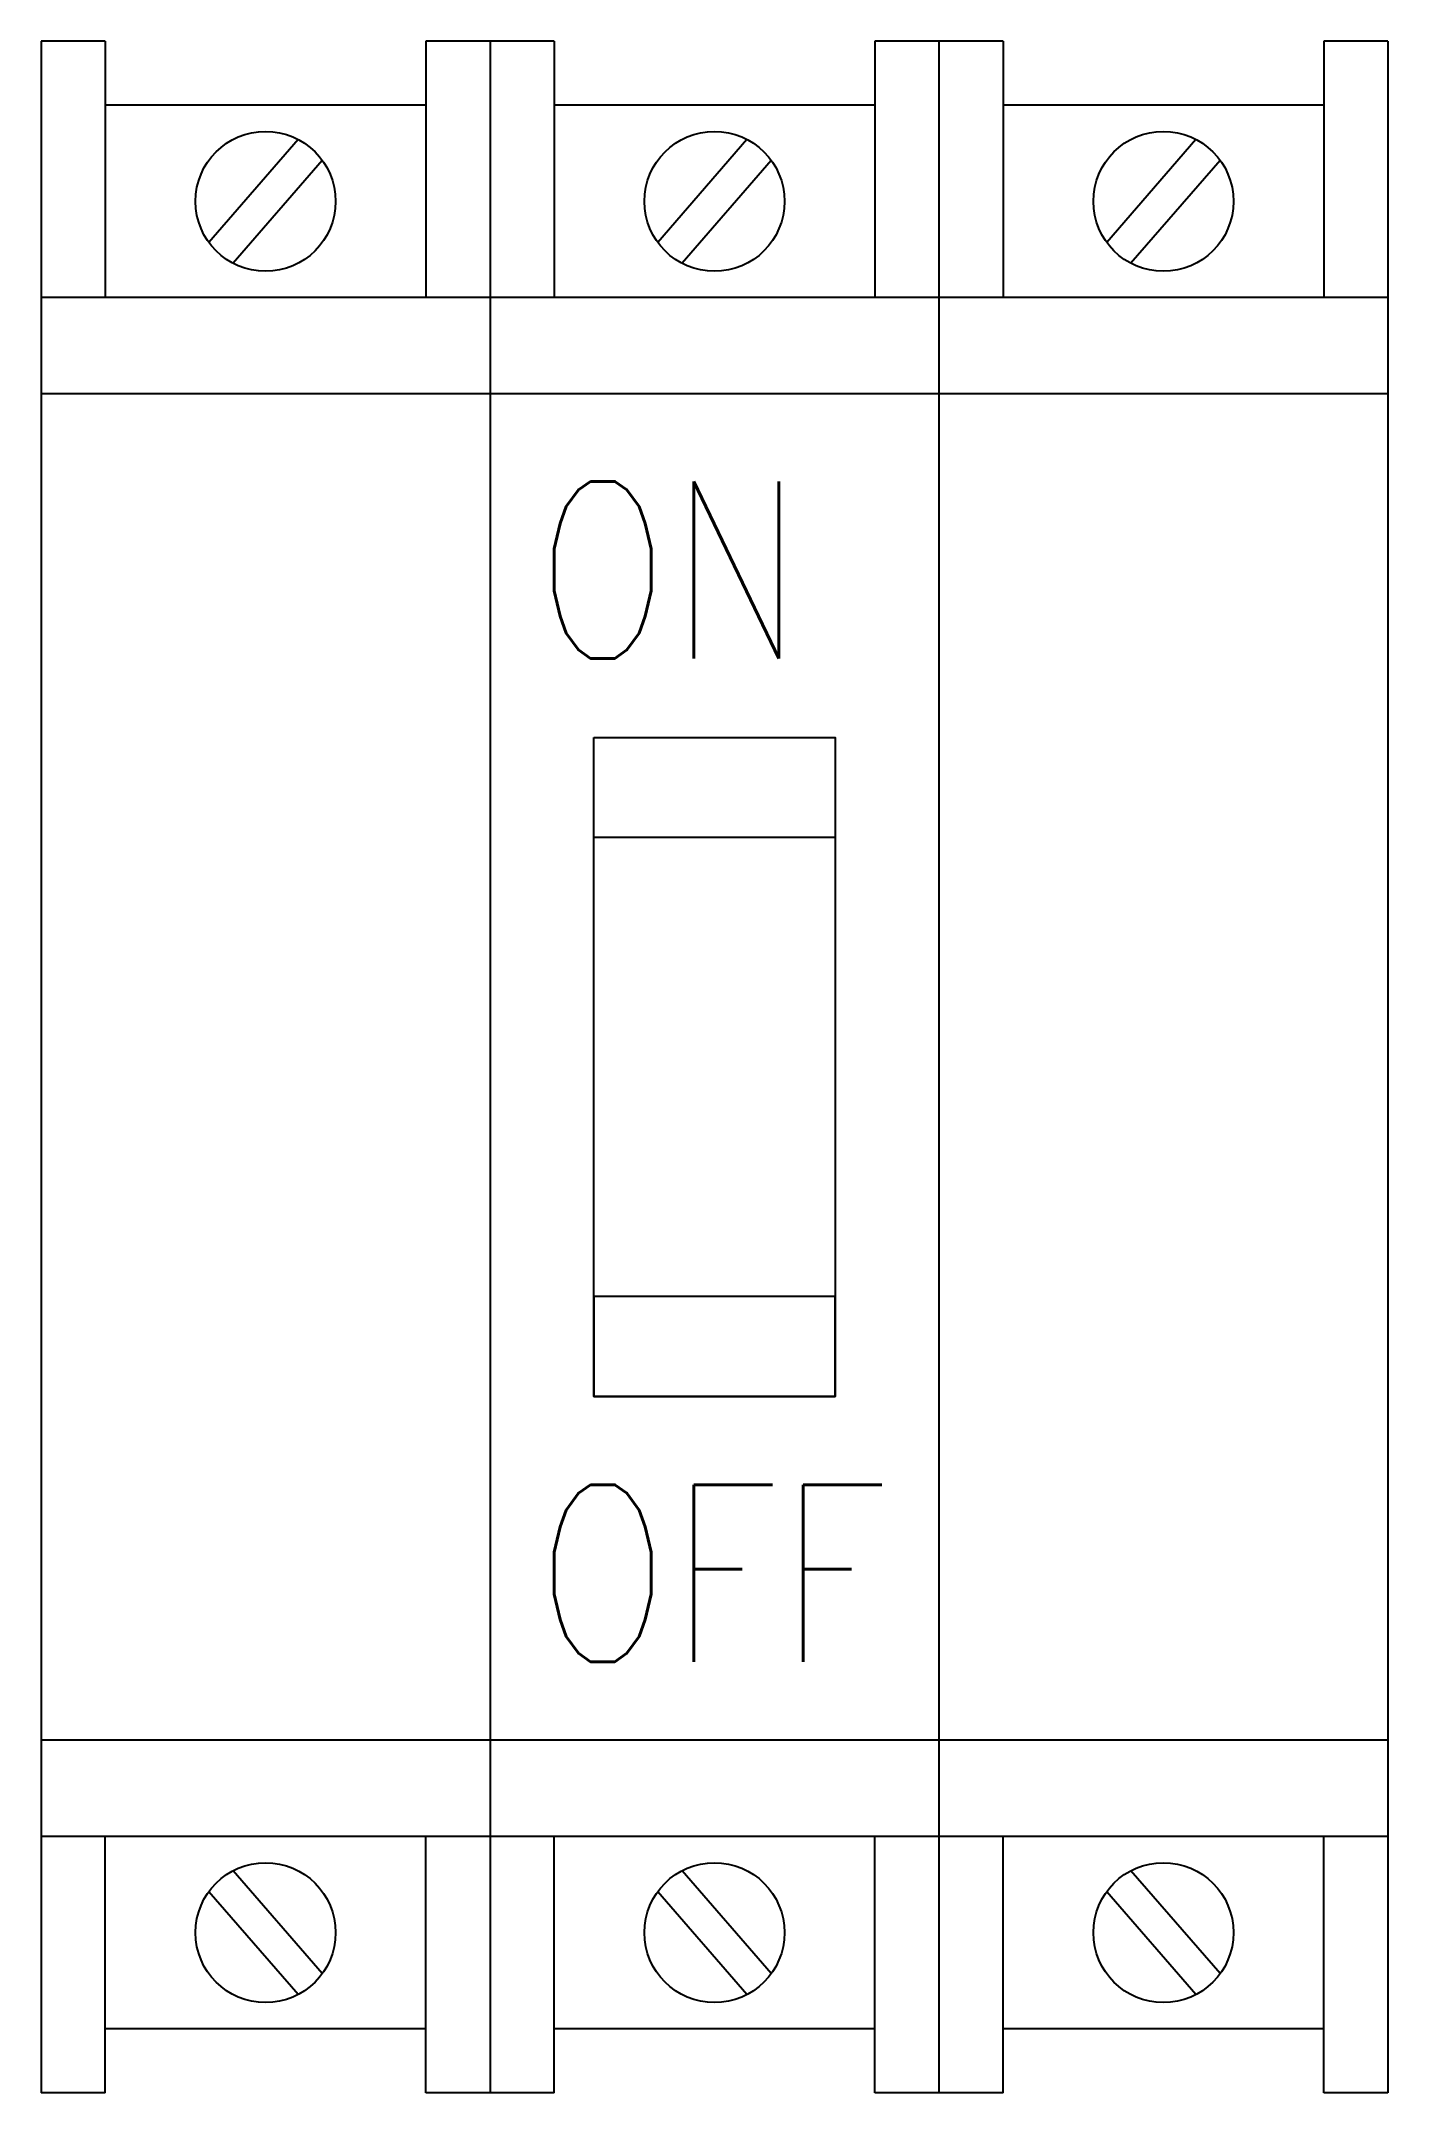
# Model space of a CAD drawing. Header units: millimetres. Extents: x 129.422 to 130.027, y 233.301 to 234.223.
import ezdxf

# ---------------------------------------------------------------- set-up
doc = ezdxf.new("R2010")
doc.units = ezdxf.units.MM
doc.header["$LTSCALE"] = 0.05
for name, color, linetype in [('015', 6, 'Continuous'), ('021', 1, 'Continuous'), ('05', 5, 'Continuous')]:
    doc.layers.add(name, color=color, linetype=linetype)
doc.styles.get("Standard").update_dxf_attribs({"font": 'romans.shx'})

msp = doc.modelspace()

# ---------------------------------------------------------------- linework, layer by layer
at = {"layer": '015'}
for p, q in [((129.42193, 234.2228), (129.42193, 233.3012)), ((129.45073, 234.2228), (129.42193, 234.2228)), ((129.45073, 234.2228), (129.45073, 234.1076)), ((129.59473, 234.2228), (129.59473, 234.1076)), ((129.62353, 234.2228), (129.59473, 234.2228)), ((129.62353, 234.2228), (129.62353, 233.3012)), ((129.65233, 234.2228), (129.62353, 234.2228)), ((129.62353, 234.2228), (129.62353, 233.3012)), ((129.65233, 234.2228), (129.65233, 234.1076)), ((129.79633, 234.2228), (129.79633, 234.1076)), ((129.82513, 234.2228), (129.79633, 234.2228)), ((129.82513, 234.2228), (129.82513, 233.3012)), ((129.85393, 234.2228), (129.82513, 234.2228)), ((129.82513, 234.2228), (129.82513, 233.3012)), ((129.85393, 234.2228), (129.85393, 234.1076)), ((129.99793, 234.2228), (129.99793, 234.1076)), ((130.02673, 234.2228), (129.99793, 234.2228)), ((130.02673, 234.2228), (130.02673, 233.3012)), ((129.59473, 234.194), (129.45073, 234.194)), ((129.79633, 234.194), (129.65233, 234.194)), ((129.99793, 234.194), (129.85393, 234.194)), ((129.53732, 234.17864), (129.49726, 234.13239)), ((129.73892, 234.17864), (129.69886, 234.13239)), ((129.94052, 234.17864), (129.90046, 234.13239)), ((129.5482, 234.16921), (129.50815, 234.12297)), ((129.7498, 234.16921), (129.70975, 234.12297)), ((129.9514, 234.16921), (129.91135, 234.12297)), ((129.62353, 234.1076), (129.42193, 234.1076)), ((129.82513, 234.1076), (129.62353, 234.1076)), ((130.02673, 234.1076), (129.82513, 234.1076)), ((129.62353, 234.0644), (129.42193, 234.0644)), ((129.82513, 234.0644), (129.62353, 234.0644)), ((130.02673, 234.0644), (129.82513, 234.0644)), ((129.62353, 233.4596), (129.42193, 233.4596)), ((129.82513, 233.4596), (129.62353, 233.4596)), ((130.02673, 233.4596), (129.82513, 233.4596)), ((129.62353, 233.4164), (129.42193, 233.4164)), ((129.45073, 233.3012), (129.45073, 233.4164)), ((129.59473, 233.3012), (129.59473, 233.4164)), ((129.82513, 233.4164), (129.62353, 233.4164)), ((129.65233, 233.3012), (129.65233, 233.4164)), ((129.79633, 233.3012), (129.79633, 233.4164)), ((130.02673, 233.4164), (129.82513, 233.4164)), ((129.85393, 233.3012), (129.85393, 233.4164)), ((129.99793, 233.3012), (129.99793, 233.4164)), ((129.5482, 233.35479), (129.50815, 233.40104)), ((129.7498, 233.35479), (129.70975, 233.40104)), ((129.9514, 233.35479), (129.91135, 233.40104)), ((129.53732, 233.34537), (129.49726, 233.39161)), ((129.73892, 233.34537), (129.69886, 233.39161)), ((129.94052, 233.34537), (129.90046, 233.39161)), ((129.59473, 233.33), (129.45073, 233.33)), ((129.79633, 233.33), (129.65233, 233.33)), ((129.99793, 233.33), (129.85393, 233.33)), ((129.45073, 233.3012), (129.42193, 233.3012)), ((129.62353, 233.3012), (129.59473, 233.3012)), ((129.65233, 233.3012), (129.62353, 233.3012)), ((129.82513, 233.3012), (129.79633, 233.3012)), ((129.85393, 233.3012), (129.82513, 233.3012)), ((130.02673, 233.3012), (129.99793, 233.3012))]:
    msp.add_line(p, q, dxfattribs=at)
for centre in [(129.52273, 234.1508), (129.72433, 234.1508), (129.92593, 234.1508), (129.52273, 233.3732), (129.72433, 233.3732), (129.92593, 233.3732)]:
    msp.add_circle(centre, 0.03143, dxfattribs=at)
at = {"layer": '021'}
for points in [[(129.67008, 233.90997), (129.77858, 233.90997), (129.77858, 233.86504), (129.67008, 233.86504)], [(129.67008, 233.90997), (129.77858, 233.90997), (129.77858, 233.61403), (129.67008, 233.61403)]]:
    msp.add_lwpolyline(points, close=True, dxfattribs=at)
at = {"layer": '05'}
msp.add_lwpolyline([(129.67008, 233.61403), (129.77858, 233.61403), (129.77858, 233.65897), (129.67008, 233.65897)], close=True, dxfattribs=at)

# ---------------------------------------------------------------- texts
at = {"layer": '021', "width": 0.8}
for s, p in [('ON', (129.64416, 233.94554)), ('OFF', (129.64416, 233.49489))]:
    msp.add_text(s, height=0.079488, dxfattribs=at).set_placement(p)

doc.saveas('drawing.dxf')
